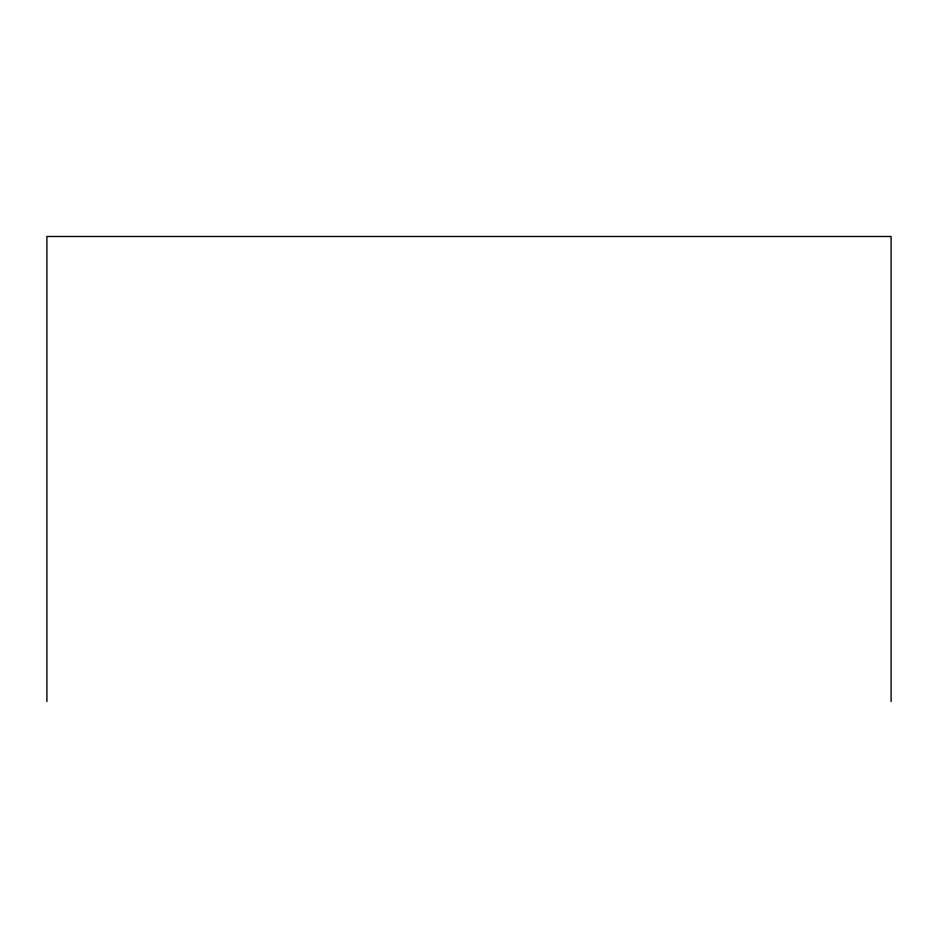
<?xml version="1.0" encoding="UTF-8"?>
<svg xmlns="http://www.w3.org/2000/svg" width="938" height="938" viewBox="0 0 938 938"><rect width="100%" height="100%" fill="white"/><g stroke="black" fill="none" stroke-linecap="round" stroke-linejoin="round"><path stroke-width="1.41" d="M891.1 701.518L891.1 236.482L46.9 236.482L46.9 701.518"/></g></svg>
